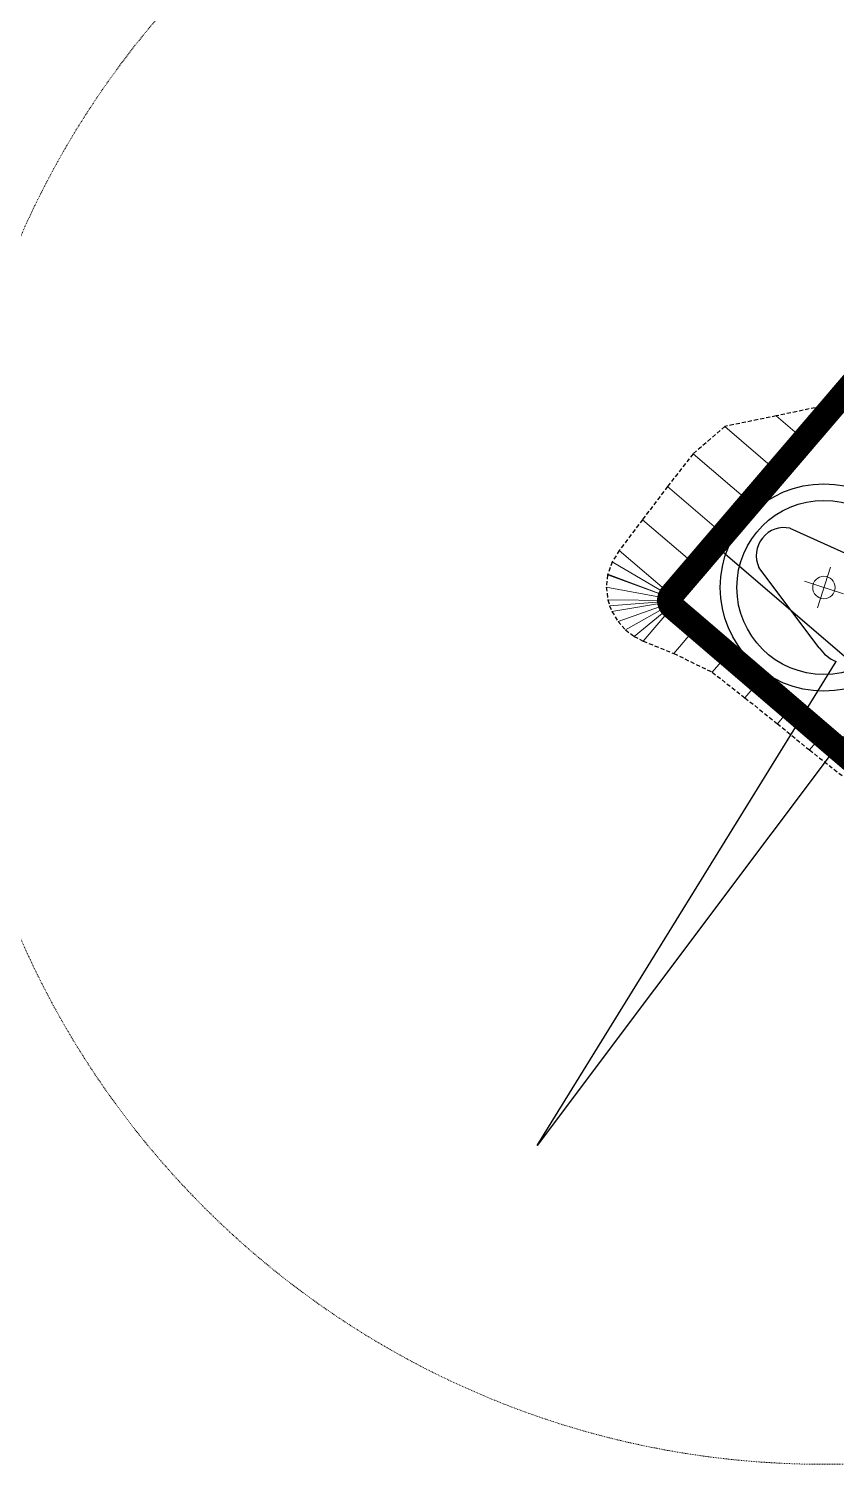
# Model space of a CAD drawing. Header units: metres. Extents: x 544752 to 548977, y 1840603 to 1844608.
# Drawn here: x 547173.3 to 547270.7, y 1842582.8 to 1842755.9 of the extents above; entities that cross this region are included whole.
import ezdxf

# ---------------------------------------------------------------- set-up
doc = ezdxf.new("R2010")
doc.units = ezdxf.units.M
doc.header["$MEASUREMENT"] = 0
doc.linetypes.add('ACAD_ISO02W100', pattern=[15, 12, -3])
doc.linetypes.add('Anordnung Grundriss$0$GESTRICHELT', pattern=[0.75, 0.5, -0.25])
doc.layers.add('Anordnung Grundriss$0$FBC-Windkraftstandort', color=7, linetype='Continuous')
doc.layers.add('C-ROAD', color=7, linetype='Continuous')
for name, color, linetype, lineweight in [('C-ROAD-CORR', 5, 'Continuous', 0), ('C-ROAD-STAN', 11, 'Continuous', 0), ('Line5', 5, 'Continuous', 13), ('Line7', 7, 'Continuous', 20), ('Đường', 5, 'ACAD_ISO02W100', 5)]:
    doc.layers.add(name, color=color, linetype=linetype, lineweight=lineweight)

# ---------------------------------------------------------------- blocks, each defined once
blk = doc.blocks.new('TB')
at = {"layer": 'Anordnung Grundriss$0$FBC-Windkraftstandort', "color": 1, "ltscale": 0.2}
for points in [[(-10.82, 8.26), (15.12, 74.06), (-4.2, 8.21)], [(-1.79, 7.15), (7.8, -0.26)], [(-6.56, -3.89), (5.41, -5.8)]]:
    blk.add_lwpolyline(points, dxfattribs=at)
for radius in [12.5, 10.5]:
    blk.add_circle((-0.4, 0), radius, dxfattribs=at)
for centre, radius, start, end in [((-4.73, 3.7), 4.54, 49.5307, 83.3267), ((5.26, -2.45), 3.36, 272.6116, 40.6491)]:
    blk.add_arc(centre, radius, start, end, dxfattribs=at)
at = {"layer": 'Defpoints', "color": 5, "linetype": 'Anordnung Grundriss$0$GESTRICHELT', "lineweight": 5, "ltscale": 0.2}
blk.add_circle((-0.4, 0), 105.73, dxfattribs=at)
at = {"layer": 'Line7', "color": 4, "lineweight": 5}
for p, q in [((-0.52, -2.57), (-0.29, 2.57)), ((-2.87, 0.11), (2.06, -0.11))]:
    blk.add_line(p, q, dxfattribs=at)
at = {"layer": 'Line7', "color": 1}
blk.add_circle((-0.4, 0), 1.35, dxfattribs=at)
blk = doc.blocks.new('FREFEWRFERWF')
at = {"layer": 'Line5', "color": 5}
for p, q in [((-12.76, -0.82), (-14.44, 70.21)), ((-7.21, -0.68), (-8.89, 70.34)), ((-1.67, -0.55), (-3.35, 70.47)), ((-14.24, 0.57), (-11.33, 0.64)), ((-8.7, 0.7), (-5.79, 0.77)), ((-3.36, -0.08), (0, 0)), ((-3.16, 0.83), (-0.25, 0.9)), ((-14.45, -0.34), (-11.09, -0.26)), ((-8.91, -0.21), (-5.54, -0.13))]:
    blk.add_line(p, q, dxfattribs=at)
at = {"layer": 'Line5', "color": 5, "flags": 128}
for points in [[(-14.86, 69.09), (-14.81, 69.18), (-14.74, 69.28), (-14.67, 69.36), (-14.59, 69.44), (-14.5, 69.5), (-14.4, 69.56), (-14.3, 69.61), (-14.19, 69.65), (-14.08, 69.68)], [(-14.08, 69.68), (-14.07, 69.68), (-14.05, 69.68), (-14.03, 69.67), (-14.02, 69.67), (-14, 69.65), (-13.99, 69.64), (-13.98, 69.63), (-13.98, 69.61), (-13.98, 69.59)], [(-13.98, 69.59), (-13.51, 61.84), (-13.08, 54.08), (-12.69, 46.32), (-12.33, 38.56), (-12.01, 30.8), (-11.73, 23.04), (-11.48, 15.27), (-11.26, 7.5), (-11.09, -0.26)], [(-9.32, 69.22), (-9.27, 69.32), (-9.2, 69.41), (-9.13, 69.49), (-9.04, 69.57), (-8.95, 69.64), (-8.86, 69.69), (-8.76, 69.74), (-8.65, 69.78), (-8.54, 69.81)], [(-8.54, 69.81), (-8.52, 69.81), (-8.51, 69.81), (-8.49, 69.8), (-8.47, 69.8), (-8.46, 69.79), (-8.45, 69.77), (-8.44, 69.76), (-8.44, 69.74), (-8.43, 69.72)], [(-8.43, 69.72), (-7.97, 61.97), (-7.54, 54.21), (-7.15, 46.45), (-6.79, 38.69), (-6.47, 30.93), (-6.18, 23.17), (-5.93, 15.4), (-5.72, 7.64), (-5.54, -0.13)], [(-3.78, 69.35), (-3.72, 69.45), (-3.66, 69.54), (-3.58, 69.62), (-3.5, 69.7), (-3.41, 69.77), (-3.31, 69.83), (-3.21, 69.87), (-3.11, 69.91), (-3, 69.94)], [(-3, 69.94), (-2.98, 69.94), (-2.96, 69.94), (-2.95, 69.94), (-2.93, 69.93), (-2.92, 69.92), (-2.91, 69.9), (-2.9, 69.89), (-2.89, 69.87), (-2.89, 69.86)], [(-2.89, 69.86), (-2.43, 62.1), (-2, 54.34), (-1.6, 46.58), (-1.25, 38.82), (-0.93, 31.06), (-0.64, 23.3), (-0.39, 15.53), (-0.18, 7.77), (0, 0)], [(-14.87, 69.05), (-14.9, 62.45), (-14.95, 55.86), (-15.03, 49.26), (-15.12, 42.67), (-15.24, 36.07), (-15.39, 29.48), (-15.56, 22.88), (-15.75, 16.29), (-15.96, 9.7)], [(-14.87, 69.05), (-14.87, 69.05), (-14.87, 69.06), (-14.87, 69.06), (-14.87, 69.07), (-14.87, 69.07), (-14.87, 69.07), (-14.87, 69.08), (-14.87, 69.08), (-14.86, 69.09)], [(-9.33, 69.18), (-9.36, 62.58), (-9.41, 55.99), (-9.48, 49.39), (-9.58, 42.8), (-9.7, 36.2), (-9.85, 29.61), (-10.01, 23.01), (-10.2, 16.42), (-10.42, 9.83)], [(-9.33, 69.18), (-9.33, 69.18), (-9.33, 69.19), (-9.33, 69.19), (-9.33, 69.2), (-9.33, 69.2), (-9.33, 69.21), (-9.33, 69.21), (-9.32, 69.21), (-9.32, 69.22)], [(-3.79, 69.31), (-3.82, 62.71), (-3.87, 56.12), (-3.94, 49.52), (-4.04, 42.93), (-4.16, 36.33), (-4.3, 29.74), (-4.47, 23.14), (-4.66, 16.55), (-4.87, 9.96)], [(-3.79, 69.31), (-3.79, 69.31), (-3.79, 69.32), (-3.79, 69.32), (-3.79, 69.33), (-3.78, 69.33), (-3.78, 69.34), (-3.78, 69.34), (-3.78, 69.35), (-3.78, 69.35)], [(-15.94, 9.55), (-15.95, 9.57), (-15.95, 9.59), (-15.95, 9.6), (-15.96, 9.62), (-15.96, 9.63), (-15.96, 9.65), (-15.96, 9.67), (-15.96, 9.68), (-15.96, 9.7)], [(-15.94, 9.55), (-15.6, 8.59), (-15.3, 7.62), (-15.03, 6.63), (-14.8, 5.64), (-14.61, 4.63), (-14.46, 3.63), (-14.35, 2.61), (-14.28, 1.59), (-14.24, 0.57)], [(-15.94, 9.55), (-15.64, 8.48), (-15.38, 7.4), (-15.14, 6.31), (-14.95, 5.21), (-14.78, 4.11), (-14.65, 3), (-14.55, 1.89), (-14.48, 0.77), (-14.45, -0.34)], [(-10.4, 9.69), (-10.4, 9.7), (-10.41, 9.72), (-10.41, 9.73), (-10.41, 9.75), (-10.41, 9.76), (-10.42, 9.78), (-10.42, 9.8), (-10.42, 9.81), (-10.42, 9.83)], [(-10.4, 9.69), (-10.06, 8.72), (-9.75, 7.75), (-9.49, 6.76), (-9.26, 5.77), (-9.07, 4.77), (-8.92, 3.76), (-8.81, 2.74), (-8.73, 1.72), (-8.7, 0.7)], [(-10.4, 9.69), (-10.1, 8.61), (-9.83, 7.53), (-9.6, 6.44), (-9.4, 5.34), (-9.24, 4.24), (-9.1, 3.13), (-9, 2.02), (-8.94, 0.9), (-8.91, -0.21)], [(-4.86, 9.82), (-4.86, 9.83), (-4.86, 9.85), (-4.87, 9.86), (-4.87, 9.88), (-4.87, 9.9), (-4.87, 9.91), (-4.87, 9.93), (-4.87, 9.94), (-4.87, 9.96)], [(-4.86, 9.82), (-4.51, 8.85), (-4.21, 7.88), (-3.94, 6.89), (-3.72, 5.9), (-3.53, 4.9), (-3.38, 3.89), (-3.26, 2.87), (-3.19, 1.85), (-3.16, 0.83)], [(-4.86, 9.82), (-4.56, 8.74), (-4.29, 7.66), (-4.06, 6.57), (-3.86, 5.47), (-3.69, 4.37), (-3.56, 3.26), (-3.46, 2.15), (-3.39, 1.04), (-3.36, -0.08)]]:
    blk.add_lwpolyline(points, dxfattribs=at)
at = {"layer": 'Line7', "color": 7}
for p, q in [((-15.96, 9.63), (-15.96, 9.63)), ((-15.96, 9.63), (-15.96, 9.63)), ((-15.96, 9.63), (-15.96, 9.63)), ((-11.32, 9.73), (-11.32, 9.73)), ((-11.32, 9.73), (-11.32, 9.73)), ((-11.32, 9.73), (-11.32, 9.73)), ((-10.41, 9.76), (-10.41, 9.76)), ((-10.41, 9.76), (-10.41, 9.76)), ((-10.41, 9.76), (-10.41, 9.76)), ((-5.78, 9.87), (-5.78, 9.87)), ((-5.78, 9.87), (-5.78, 9.87)), ((-5.78, 9.87), (-5.78, 9.87)), ((-4.87, 9.89), (-4.87, 9.89)), ((-4.87, 9.89), (-4.87, 9.89)), ((-4.87, 9.89), (-4.87, 9.89)), ((-0.24, 10), (-0.24, 10)), ((-0.24, 10), (-0.24, 10)), ((-0.24, 10), (-0.24, 10))]:
    blk.add_line(p, q, dxfattribs=at)
blk = doc.blocks.new('RFEWF34RF')
blk.add_lwpolyline([(467558.37, 1441381.47), (467628.37, 1441381.47), (467628.37, 1441366.47), (467558.37, 1441366.47)], close=True)
at = {"xscale": 0.9, "yscale": 0.9714285714285716, "zscale": 0.9714285714285716, "rotation": 268.6444939923905}
blk.add_blockref('FREFEWRFERWF', (467559.27, 1441366.93), dxfattribs=at)
blk = doc.blocks.new('GFERFERF')
blk.add_lwpolyline([(467513.37, 1441358.47), (467628.37, 1441358.47), (467628.37, 1441366.47), (467513.37, 1441366.47)], close=True)
blk = doc.blocks.new('VƯERFEWRFER')
blk.add_lwpolyline([(467558.37, 1441403.47), (467513.37, 1441403.47), (467513.37, 1441358.47), (467558.37, 1441358.47)], close=True)
blk = doc.blocks.new('fcwdăed')
at = {"xscale": -1, "rotation": 19.89216182940478}
for name, p in [('GFERFERF', (1396356.81, 242240.54, -3.32)), ('VƯERFEWRFER', (1396369.4, 242205.74, -3.32)), ('RFEWF34RF', (1396367.36, 242211.39, -3.32))]:
    blk.add_blockref(name, p, dxfattribs=at)
blk = doc.blocks.new('STA')
blk.add_circle((0, 0), 0.036)
blk = doc.blocks.new('PI')
h = blk.add_hatch(color=256)
h.dxf.hatch_style = 1
h.paths.add_polyline_path([(0.011, 0, 1), (-0.011, 0, 1)])
at = {"xscale": 0.3048, "yscale": 0.3048, "zscale": 0.3048}
blk.add_blockref('STA', (0, 0), dxfattribs=at)

msp = doc.modelspace()

# ---------------------------------------------------------------- linework, layer by layer
at = {"layer": 'C-ROAD', "color": 3, "linetype": 'Continuous', "lineweight": 13}
for p, q in [((547250.85, 1842687.65), (547250.2, 1842686.89)), ((547250.2, 1842686.89), (547250.96, 1842686.24))]:
    msp.add_line(p, q, dxfattribs=at)
at = {"layer": 'C-ROAD', "color": 1, "linetype": 'ACAD_ISO02W100', "lineweight": 60, "ltscale": 0.1, "const_width": 3, "flags": 128}
for points in [[(547280.12, 1842721.83), (547250.85, 1842687.65)], [(547250.96, 1842686.24), (547338.32, 1842611.45)]]:
    msp.add_lwpolyline(points, dxfattribs=at)
at = {"layer": 'C-ROAD', "color": 1, "linetype": 'ACAD_ISO02W100', "lineweight": -3, "ltscale": 0.1, "const_width": 3, "flags": 128}
msp.add_lwpolyline([(547250.85, 1842687.65, 0.414214), (547250.96, 1842686.24)], format="xyb", dxfattribs=at)
at = {"layer": 'C-ROAD-CORR', "color": 160, "linetype": 'Continuous'}
for p, q in [((547270.13, 1842710.16, 533.15), (547269.67, 1842710.55, 532.75)), ((547270.13, 1842710.16, 533.15), (547269.67, 1842710.55, 532.75)), ((547270.13, 1842710.16, 533.15), (547269.67, 1842710.55, 532.75)), ((547270.13, 1842710.16, 533.15), (547269.67, 1842710.55, 532.75)), ((547266.88, 1842706.36, 533.15), (547263.5, 1842709.26, 530.19)), ((547266.88, 1842706.36, 533.15), (547263.5, 1842709.26, 530.19)), ((547266.88, 1842706.36, 533.15), (547263.5, 1842709.26, 530.19)), ((547266.88, 1842706.36, 533.15), (547263.5, 1842709.26, 530.19)), ((547263.62, 1842702.57, 533.15), (547257.3, 1842707.98, 527.6)), ((547263.62, 1842702.57, 533.15), (547257.3, 1842707.98, 527.6)), ((547263.62, 1842702.57, 533.15), (547257.3, 1842707.98, 527.6)), ((547263.62, 1842702.57, 533.15), (547257.3, 1842707.98, 527.6)), ((547260.37, 1842698.77, 533.15), (547253.47, 1842704.68, 527.1)), ((547260.37, 1842698.77, 533.15), (547253.47, 1842704.68, 527.1)), ((547260.37, 1842698.77, 533.15), (547253.47, 1842704.68, 527.1)), ((547260.37, 1842698.77, 533.15), (547253.47, 1842704.68, 527.1)), ((547257.12, 1842694.97, 533.15), (547250.38, 1842700.74, 527.24)), ((547257.12, 1842694.97, 533.15), (547250.38, 1842700.74, 527.24)), ((547257.12, 1842694.97, 533.15), (547250.38, 1842700.74, 527.24)), ((547257.12, 1842694.97, 533.15), (547250.38, 1842700.74, 527.24)), ((547253.87, 1842691.17, 533.15), (547247.36, 1842696.74, 527.44)), ((547253.87, 1842691.17, 533.15), (547247.36, 1842696.74, 527.44)), ((547253.87, 1842691.17, 533.15), (547247.36, 1842696.74, 527.44)), ((547253.87, 1842691.17, 533.15), (547247.36, 1842696.74, 527.44)), ((547250.85, 1842687.65, 533.15), (547244.56, 1842693.03, 527.63)), ((547250.85, 1842687.65, 533.15), (547244.56, 1842693.03, 527.63)), ((547250.85, 1842687.65, 533.15), (547244.56, 1842693.03, 527.63)), ((547250.85, 1842687.65, 533.15), (547244.56, 1842693.03, 527.63)), ((547250.75, 1842687.5, 533.15), (547243.71, 1842691.66, 527.7)), ((547250.75, 1842687.5, 533.15), (547243.71, 1842691.66, 527.7)), ((547250.75, 1842687.5, 533.15), (547243.71, 1842691.66, 527.7)), ((547250.75, 1842687.5, 533.15), (547243.71, 1842691.66, 527.7)), ((547250.67, 1842687.34, 533.15), (547243.14, 1842690.08, 527.81)), ((547250.67, 1842687.34, 533.15), (547243.14, 1842690.08, 527.81)), ((547250.67, 1842687.34, 533.15), (547243.14, 1842690.08, 527.81)), ((547250.67, 1842687.34, 533.15), (547243.14, 1842690.08, 527.81)), ((547250.67, 1842687.35, 533.15), (547243.16, 1842690.17, 527.8)), ((547250.67, 1842687.35, 533.15), (547243.16, 1842690.17, 527.8)), ((547250.67, 1842687.35, 533.15), (547243.16, 1842690.17, 527.8)), ((547250.67, 1842687.35, 533.15), (547243.16, 1842690.17, 527.8)), ((547250.63, 1842687.18, 533.15), (547242.98, 1842688.61, 527.97)), ((547250.63, 1842687.18, 533.15), (547242.98, 1842688.61, 527.97)), ((547250.63, 1842687.18, 533.15), (547242.98, 1842688.61, 527.97)), ((547250.63, 1842687.18, 533.15), (547242.98, 1842688.61, 527.97)), ((547250.61, 1842687.01, 533.15), (547243.18, 1842687.08, 528.19)), ((547250.61, 1842687.01, 533.15), (547243.18, 1842687.08, 528.19)), ((547250.61, 1842687.01, 533.15), (547243.18, 1842687.08, 528.19)), ((547250.61, 1842687.01, 533.15), (547243.18, 1842687.08, 528.19)), ((547250.61, 1842686.92, 533.15), (547243.39, 1842686.36, 528.32)), ((547250.61, 1842686.92, 533.15), (547243.39, 1842686.36, 528.32)), ((547250.61, 1842686.92, 533.15), (547243.39, 1842686.36, 528.32)), ((547250.61, 1842686.92, 533.15), (547243.39, 1842686.36, 528.32)), ((547250.62, 1842686.83, 533.15), (547243.67, 1842685.68, 528.45)), ((547250.62, 1842686.83, 533.15), (547243.67, 1842685.68, 528.45)), ((547250.62, 1842686.83, 533.15), (547243.67, 1842685.68, 528.45)), ((547250.62, 1842686.83, 533.15), (547243.67, 1842685.68, 528.45)), ((547250.67, 1842686.66, 533.14), (547244.41, 1842684.46, 528.72)), ((547250.67, 1842686.66, 533.14), (547244.41, 1842684.46, 528.72)), ((547250.67, 1842686.66, 533.14), (547244.41, 1842684.46, 528.72)), ((547250.67, 1842686.66, 533.14), (547244.41, 1842684.46, 528.72)), ((547250.74, 1842686.5, 533.14), (547245.32, 1842683.45, 528.99)), ((547250.74, 1842686.5, 533.14), (547245.32, 1842683.45, 528.99)), ((547250.74, 1842686.5, 533.14), (547245.32, 1842683.45, 528.99)), ((547250.74, 1842686.5, 533.14), (547245.32, 1842683.45, 528.99)), ((547250.84, 1842686.36, 533.14), (547246.35, 1842682.67, 529.26)), ((547250.84, 1842686.36, 533.14), (547246.35, 1842682.67, 529.26)), ((547250.84, 1842686.36, 533.14), (547246.35, 1842682.67, 529.26)), ((547250.84, 1842686.36, 533.14), (547246.35, 1842682.67, 529.26)), ((547250.96, 1842686.24, 533.13), (547247.43, 1842682.11, 529.52)), ((547250.96, 1842686.24, 533.13), (547247.43, 1842682.11, 529.52)), ((547250.96, 1842686.24, 533.13), (547247.43, 1842682.11, 529.52)), ((547250.96, 1842686.24, 533.13), (547247.43, 1842682.11, 529.52)), ((547253.84, 1842683.77, 533.06), (547251.13, 1842680.61, 530.28)), ((547253.84, 1842683.77, 533.06), (547251.13, 1842680.61, 530.28)), ((547253.84, 1842683.77, 533.06), (547251.13, 1842680.61, 530.28)), ((547253.84, 1842683.77, 533.06), (547251.13, 1842680.61, 530.28)), ((547257.64, 1842680.52, 532.96), (547255.77, 1842678.35, 531.05)), ((547257.64, 1842680.52, 532.96), (547255.77, 1842678.35, 531.05)), ((547257.64, 1842680.52, 532.96), (547255.77, 1842678.35, 531.05)), ((547257.64, 1842680.52, 532.96), (547255.77, 1842678.35, 531.05)), ((547261.43, 1842677.27, 532.86), (547259.72, 1842675.26, 531.1)), ((547261.43, 1842677.27, 532.86), (547259.72, 1842675.26, 531.1)), ((547261.43, 1842677.27, 532.86), (547259.72, 1842675.26, 531.1)), ((547261.43, 1842677.27, 532.86), (547259.72, 1842675.26, 531.1)), ((547265.23, 1842674.02, 532.76), (547263.63, 1842672.14, 531.11)), ((547265.23, 1842674.02, 532.76), (547263.63, 1842672.14, 531.11)), ((547265.23, 1842674.02, 532.76), (547263.63, 1842672.14, 531.11)), ((547265.23, 1842674.02, 532.76), (547263.63, 1842672.14, 531.11)), ((547269.03, 1842670.77, 532.66), (547267.5, 1842668.97, 531.09)), ((547269.03, 1842670.77, 532.66), (547267.5, 1842668.97, 531.09)), ((547269.03, 1842670.77, 532.66), (547267.5, 1842668.97, 531.09)), ((547269.03, 1842670.77, 532.66), (547267.5, 1842668.97, 531.09))]:
    msp.add_line(p, q, dxfattribs=at)
at = {"layer": 'C-ROAD-CORR', "color": 11, "linetype": 'Anordnung Grundriss$0$GESTRICHELT', "lineweight": 30}
for points in [[(547272.53, 1842714.69, 534.28), (547269.67, 1842710.55, 532.75), (547263.5, 1842709.26, 530.19), (547257.3, 1842707.98, 527.6), (547253.47, 1842704.68, 527.1), (547250.38, 1842700.74, 527.24), (547247.36, 1842696.74, 527.44), (547244.56, 1842693.03, 527.63), (547243.71, 1842691.66, 527.7), (547243.16, 1842690.17, 527.8), (547243.14, 1842690.08, 527.81), (547242.98, 1842688.61, 527.97), (547243.18, 1842687.08, 528.19), (547243.39, 1842686.36, 528.32), (547243.67, 1842685.68, 528.45), (547244.41, 1842684.46, 528.72), (547245.32, 1842683.45, 528.99), (547246.35, 1842682.67, 529.26), (547247.43, 1842682.11, 529.52), (547251.13, 1842680.61, 530.28), (547255.77, 1842678.35, 531.05), (547259.72, 1842675.26, 531.1), (547263.63, 1842672.14, 531.11), (547267.5, 1842668.97, 531.09), (547271.43, 1842665.88, 531.13)], [(547273.38, 1842713.96, 533.15), (547270.13, 1842710.16, 533.15), (547266.88, 1842706.36, 533.15), (547263.62, 1842702.57, 533.15), (547260.37, 1842698.77, 533.15), (547257.12, 1842694.97, 533.15), (547253.87, 1842691.17, 533.15), (547250.85, 1842687.65, 533.15), (547250.75, 1842687.5, 533.15), (547250.67, 1842687.35, 533.15), (547250.67, 1842687.34, 533.15), (547250.63, 1842687.18, 533.15), (547250.61, 1842687.01, 533.15), (547250.61, 1842686.92, 533.15), (547250.62, 1842686.83, 533.15), (547250.67, 1842686.66, 533.14), (547250.74, 1842686.5, 533.14), (547250.84, 1842686.36, 533.14), (547250.96, 1842686.24, 533.13), (547253.84, 1842683.77, 533.06), (547257.64, 1842680.52, 532.96), (547261.43, 1842677.27, 532.86), (547265.23, 1842674.02, 532.76), (547269.03, 1842670.77, 532.66), (547272.83, 1842667.51, 532.56)]]:
    msp.add_polyline3d(points, dxfattribs=at)
at = {"layer": 'C-ROAD-CORR', "color": 92, "linetype": 'Anordnung Grundriss$0$GESTRICHELT', "lineweight": 30}
for points in [[(547269.67, 1842710.55, 532.75), (547263.5, 1842709.26, 530.19), (547257.3, 1842707.98, 527.6), (547253.47, 1842704.68, 527.1), (547250.38, 1842700.74, 527.24), (547247.36, 1842696.74, 527.44), (547244.56, 1842693.03, 527.63), (547243.71, 1842691.66, 527.7), (547243.16, 1842690.17, 527.8), (547243.14, 1842690.08, 527.81), (547242.98, 1842688.61, 527.97), (547243.18, 1842687.08, 528.19), (547243.39, 1842686.36, 528.32), (547243.67, 1842685.68, 528.45), (547244.41, 1842684.46, 528.72), (547245.32, 1842683.45, 528.99), (547246.35, 1842682.67, 529.26), (547247.43, 1842682.11, 529.52), (547251.13, 1842680.61, 530.28), (547255.77, 1842678.35, 531.05), (547259.72, 1842675.26, 531.1), (547263.63, 1842672.14, 531.11), (547267.5, 1842668.97, 531.09), (547271.43, 1842665.88, 531.13)], [(547270.13, 1842710.16, 533.15), (547266.88, 1842706.36, 533.15), (547263.62, 1842702.57, 533.15), (547260.37, 1842698.77, 533.15), (547257.12, 1842694.97, 533.15), (547253.87, 1842691.17, 533.15), (547250.85, 1842687.65, 533.15), (547250.75, 1842687.5, 533.15), (547250.67, 1842687.35, 533.15), (547250.67, 1842687.34, 533.15), (547250.63, 1842687.18, 533.15), (547250.61, 1842687.01, 533.15), (547250.61, 1842686.92, 533.15), (547250.62, 1842686.83, 533.15), (547250.67, 1842686.66, 533.14), (547250.74, 1842686.5, 533.14), (547250.84, 1842686.36, 533.14), (547250.96, 1842686.24, 533.13), (547253.84, 1842683.77, 533.06), (547257.64, 1842680.52, 532.96), (547261.43, 1842677.27, 532.86), (547265.23, 1842674.02, 532.76), (547269.03, 1842670.77, 532.66), (547272.83, 1842667.51, 532.56)]]:
    msp.add_polyline3d(points, dxfattribs=at)

# ---------------------------------------------------------------- block references
at = {"rotation": 119.5409159170962}
msp.add_blockref('fcwdăed', (2028695.6, 2146256.92, 1000003.32), dxfattribs=at)
at = {"layer": 'C-ROAD-STAN', "color": 3, "linetype": 'Continuous', "lineweight": -3, "xscale": 45.56286554269575, "yscale": 45.56286554269575, "zscale": 45.56286554269575, "rotation": 334.5}
msp.add_blockref('PI', (547250.2, 1842686.89), dxfattribs=at)
at = {"layer": 'Đường', "rotation": 164.6267709970788}
msp.add_blockref('TB', (547268.86, 1842688.67, 1), dxfattribs=at)

doc.saveas('drawing.dxf')
